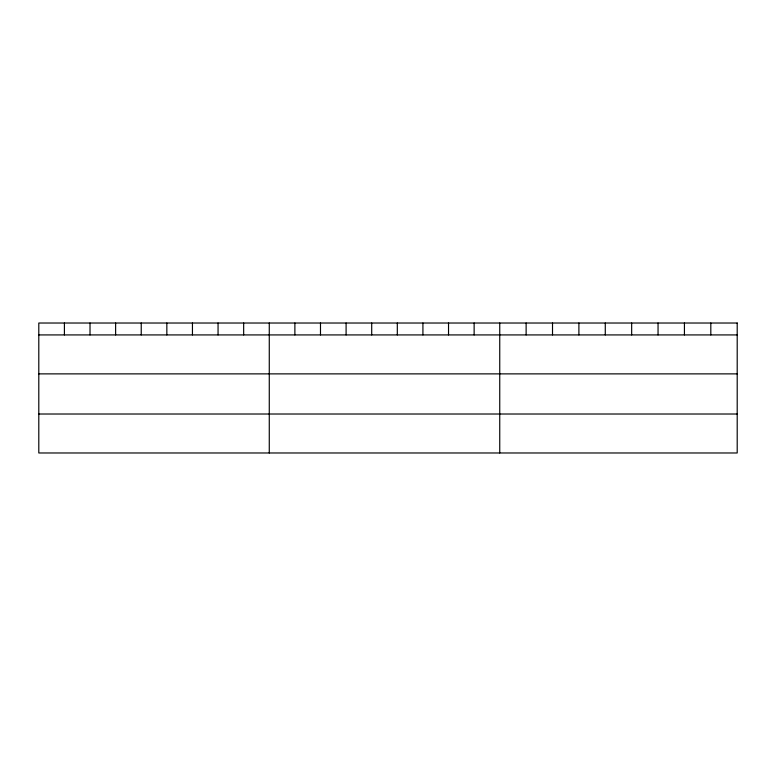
<?xml version="1.0" encoding="UTF-8"?>
<svg xmlns="http://www.w3.org/2000/svg" width="776" height="776" viewBox="0 0 776 776"><rect width="100%" height="100%" fill="white"/><g stroke="black" fill="none" stroke-linecap="round" stroke-linejoin="round"><path stroke-width="1.16" d="M38.8 334.922L737.2 334.922M38.8 373.877L737.2 373.877M38.8 414.015L737.2 414.015M710.816 323.02L710.816 334.922M684.432 323.02L684.432 334.922M658.048 323.02L658.048 334.922M631.664 323.02L631.664 334.922M605.28 323.02L605.28 334.922M578.896 323.02L578.896 334.922M552.512 323.02L552.512 334.922M526.128 323.02L526.128 334.922M499.744 323.02L499.744 452.98M474.136 323.02L474.136 334.922M448.528 323.02L448.528 334.922M422.92 323.02L422.92 334.922M397.312 323.02L397.312 334.922M371.704 323.02L371.704 334.922M346.096 323.02L346.096 334.922M320.488 323.02L320.488 334.922M294.88 323.02L294.88 334.922M269.272 323.02L269.272 452.98M243.664 323.02L243.664 334.922M218.056 323.02L218.056 334.922M192.448 323.02L192.448 334.922M166.84 323.02L166.84 334.922M141.232 323.02L141.232 334.922M115.624 323.02L115.624 334.922M90.016 323.02L90.016 334.922M64.408 323.02L64.408 334.922M737.2 323.02L38.8 323.02L38.8 452.98L737.2 452.98L737.2 323.02"/></g></svg>
